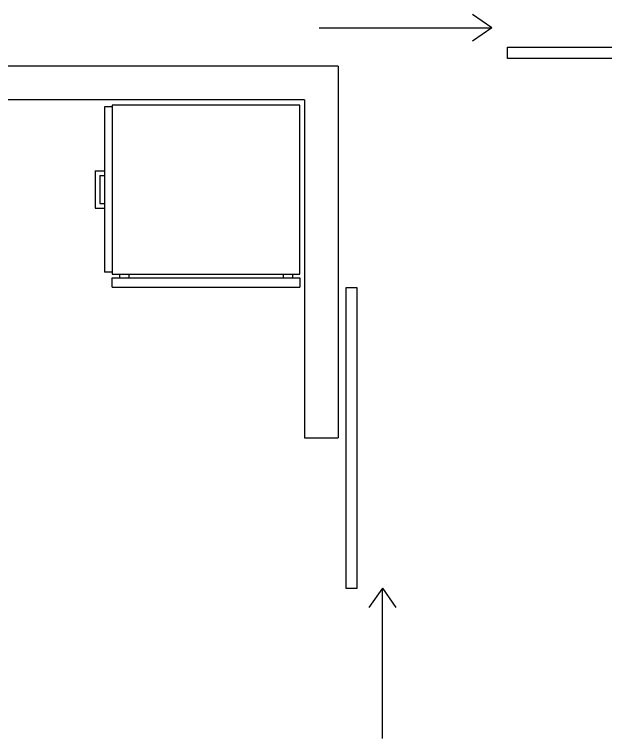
# Model space of a CAD drawing. Header units: millimetres. Extents: x 2625.3 to 2681.2, y 1230 to 1238.4.
# Drawn here: x 2659.441 to 2661.014, y 1233.224 to 1235.151 of the extents above; entities that cross this region are included whole.
import ezdxf

# ---------------------------------------------------------------- set-up
doc = ezdxf.new("R2010")
doc.units = ezdxf.units.MM
doc.layers.add('LAYOUT', color=253, linetype='Continuous')

# ---------------------------------------------------------------- blocks, each defined once
blk = doc.blocks.new('A$C6C7A7257')
at = {"layer": 'LAYOUT'}
for p, q in [((0.31, 0.545), (0.21, 0.545)), ((0.21, 0.545), (0.21, 0.52)), ((0.31, 0.545), (0.31, 0.52)), ((0.2975, 0.5325), (0.2225, 0.5325)), ((0.2225, 0.5325), (0.2225, 0.52)), ((0.2975, 0.5325), (0.2975, 0.52)), ((0.48, 0.52), (0.04, 0.52)), ((0.04, 0.5), (0.04, 0.52)), ((0.48, 0.5), (0.48, 0.52)), ((0, 0.5), (0, 0)), ((0, 0.5), (0.025, 0.5)), ((0.025, 0.5), (0.025, 0)), ((0.485, 0.5), (0.035, 0.5)), ((0.035, 0.5), (0.035, 0)), ((0.485, 0), (0.485, 0.5)), ((0.035, 0.48), (0.025, 0.48)), ((0.035, 0.455), (0.025, 0.455)), ((0.035, 0.045), (0.025, 0.045)), ((0.035, 0.02), (0.025, 0.02)), ((0.025, 0), (0, 0)), ((0.035, 0), (0.485, 0))]:
    blk.add_line(p, q, dxfattribs=at)

msp = doc.modelspace()

# ---------------------------------------------------------------- linework, layer by layer
for p, q in [((2660.7112, 1235.1157), (2660.6601, 1235.1514)), ((2660.2521, 1235.1157), (2660.7112, 1235.1157)), ((2660.7112, 1235.1157), (2660.6601, 1235.08)), ((2660.3029, 1235.0142), (2657.3159, 1235.0142)), ((2660.3029, 1235.0142), (2660.3029, 1234.0242)), ((2660.2129, 1234.9242), (2657.3159, 1234.9242)), ((2660.2129, 1234.9242), (2660.2129, 1234.0242)), ((2660.2129, 1234.0242), (2660.3029, 1234.0242)), ((2660.4204, 1233.6242), (2660.3846, 1233.5732)), ((2660.4204, 1233.2242), (2660.4204, 1233.6242)), ((2660.4204, 1233.6242), (2660.4561, 1233.5732))]:
    msp.add_line(p, q)
for points in [[(2660.7529, 1235.0342), (2660.7529, 1235.0642), (2661.6529, 1235.0642), (2661.6529, 1235.0342), (2660.7529, 1235.0342)], [(2660.3229, 1233.6242), (2660.3529, 1233.6242), (2660.3529, 1234.4242), (2660.3229, 1234.4242), (2660.3229, 1233.6242)]]:
    msp.add_lwpolyline(points)

# ---------------------------------------------------------------- block references
at = {"rotation": 89.99999999999999}
msp.add_blockref('A$C6C7A7257', (2660.201, 1234.4255), dxfattribs=at)

doc.saveas('drawing.dxf')
